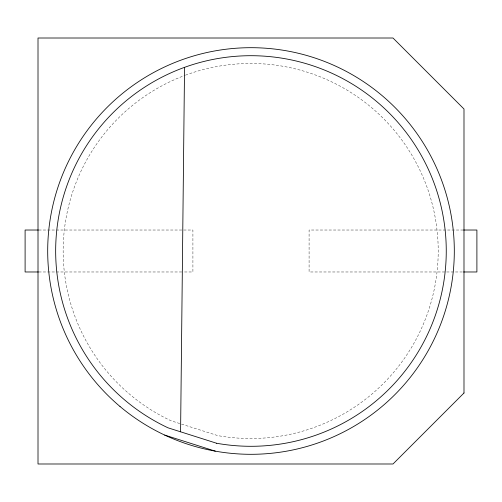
<?xml version="1.0" encoding="UTF-8"?>
<svg xmlns="http://www.w3.org/2000/svg" width="502" height="502" viewBox="0 0 502 502"><rect width="100%" height="100%" fill="white"/><g stroke="black" fill="none" stroke-linecap="round" stroke-linejoin="round"><path stroke-width="0.38" stroke-dasharray="2.51 1.88" d="M38.792 230.023L192.912 230.023L192.912 271.977L183.5 271.977M463.208 230.023L309.088 230.023L309.088 271.977L463.208 271.977M38.792 271.977L182.741 271.977M185.464 75.174A187.528 187.528 0 0 1 437.462 234.271A187.528 187.528 0 0 1 217.736 435.604L171.075 420.789A187.528 187.528 0 0 1 184.742 75.444"/><path stroke-width="0.75" d="M180.582 431.808L184.548 67.343M38.428 230.023L25.1 230.023L25.1 271.977L38.428 271.977M463.572 230.023L476.9 230.023L476.9 271.977L463.572 271.977M164.694 435.083L215.276 451.147M463.992 392.997L392.997 463.992L38.008 463.992L38.008 38.008L392.997 38.008L463.992 109.003L463.992 392.997M216.644 443.26L168.057 427.829A195.297 195.297 0 0 1 125.738 101.134A195.297 195.297 0 0 1 439.708 200.844A195.297 195.297 0 0 1 216.644 443.26M119.991 406.469A203.31 203.31 0 0 0 451.147 286.724A203.31 203.31 0 0 0 181.862 59.807A203.31 203.31 0 0 0 119.991 406.469"/></g></svg>
